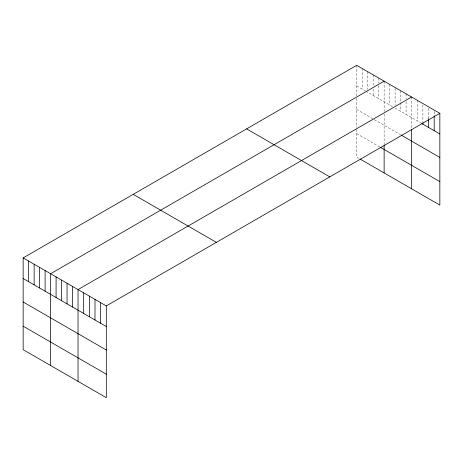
<?xml version="1.0" encoding="UTF-8"?>
<svg xmlns="http://www.w3.org/2000/svg" width="463" height="463" viewBox="0 0 463 463"><rect width="100%" height="100%" fill="white"/><g stroke="black" fill="none" stroke-linecap="round" stroke-linejoin="round"><path stroke-width="0.35" stroke-dasharray="2.31 1.74" d="M356.695 65.329L356.695 95.725M356.695 85.939L365.232 90.87M365.839 91.223L392.67 106.71M395.113 108.122L420.624 122.851M356.695 109.418L373.161 118.927M374.376 119.628L400.599 134.768M356.695 133.61L379.868 146.991M359.132 158.496L356.695 157.09L356.695 128.234M434.196 111.496L434.196 115.05M428.541 108.232L428.541 118.893M422.887 104.968L422.887 122.024M417.232 100.28L417.232 120.889M411.578 97.016L411.578 128.06M406.092 93.85L406.092 98.822M406.092 101.663L406.092 114.459M400.599 90.679L400.599 102.051M400.599 102.763L400.599 111.288M395.113 88.219L395.113 105.28M389.626 84.341L389.626 104.951M384.134 81.175L384.134 111.566M384.134 114.176L384.134 144.751M378.647 78.004L378.647 82.981M378.647 85.823L378.647 98.613M373.161 74.838L373.161 86.205M373.161 89.052L373.161 95.447M367.668 71.667L367.668 89.434M362.182 68.501L362.182 89.11M356.695 98.33L356.695 127.562"/><path stroke-width="0.69" d="M439.85 113.337L106.305 305.91L106.305 397.671L23.15 349.663L23.15 257.897L356.695 65.329L439.85 113.337L439.85 205.103L360.353 159.203M384.134 81.175L50.594 273.743L50.594 365.504M411.578 97.016L78.033 289.583L78.033 381.344M421.752 123.505L439.85 133.952M401.213 135.121L439.85 157.432M380.476 147.344L439.85 181.623M246.623 128.876L329.783 176.889M133.217 194.35L216.377 242.363M23.15 257.897L106.305 305.91M23.15 278.512L106.305 326.519M23.15 301.992L106.305 349.999M23.15 326.183L106.305 374.191M434.196 115.762L434.196 130.688M428.541 118.893L428.541 127.418M422.887 122.736L422.887 124.153M411.578 129.368L411.578 188.777M384.134 145.423L384.134 172.936M100.65 302.646L100.65 323.255M94.996 299.382L94.996 319.991M89.342 296.117L89.342 316.727M83.687 292.853L83.687 313.463M72.546 286.418L72.546 307.027M67.054 283.246L67.054 303.861M61.567 280.08L61.567 300.69M56.081 276.909L56.081 297.524M45.102 270.571L45.102 291.186M39.615 267.406L39.615 288.015M34.129 264.234L34.129 284.849M28.637 261.068L28.637 281.678"/></g></svg>
